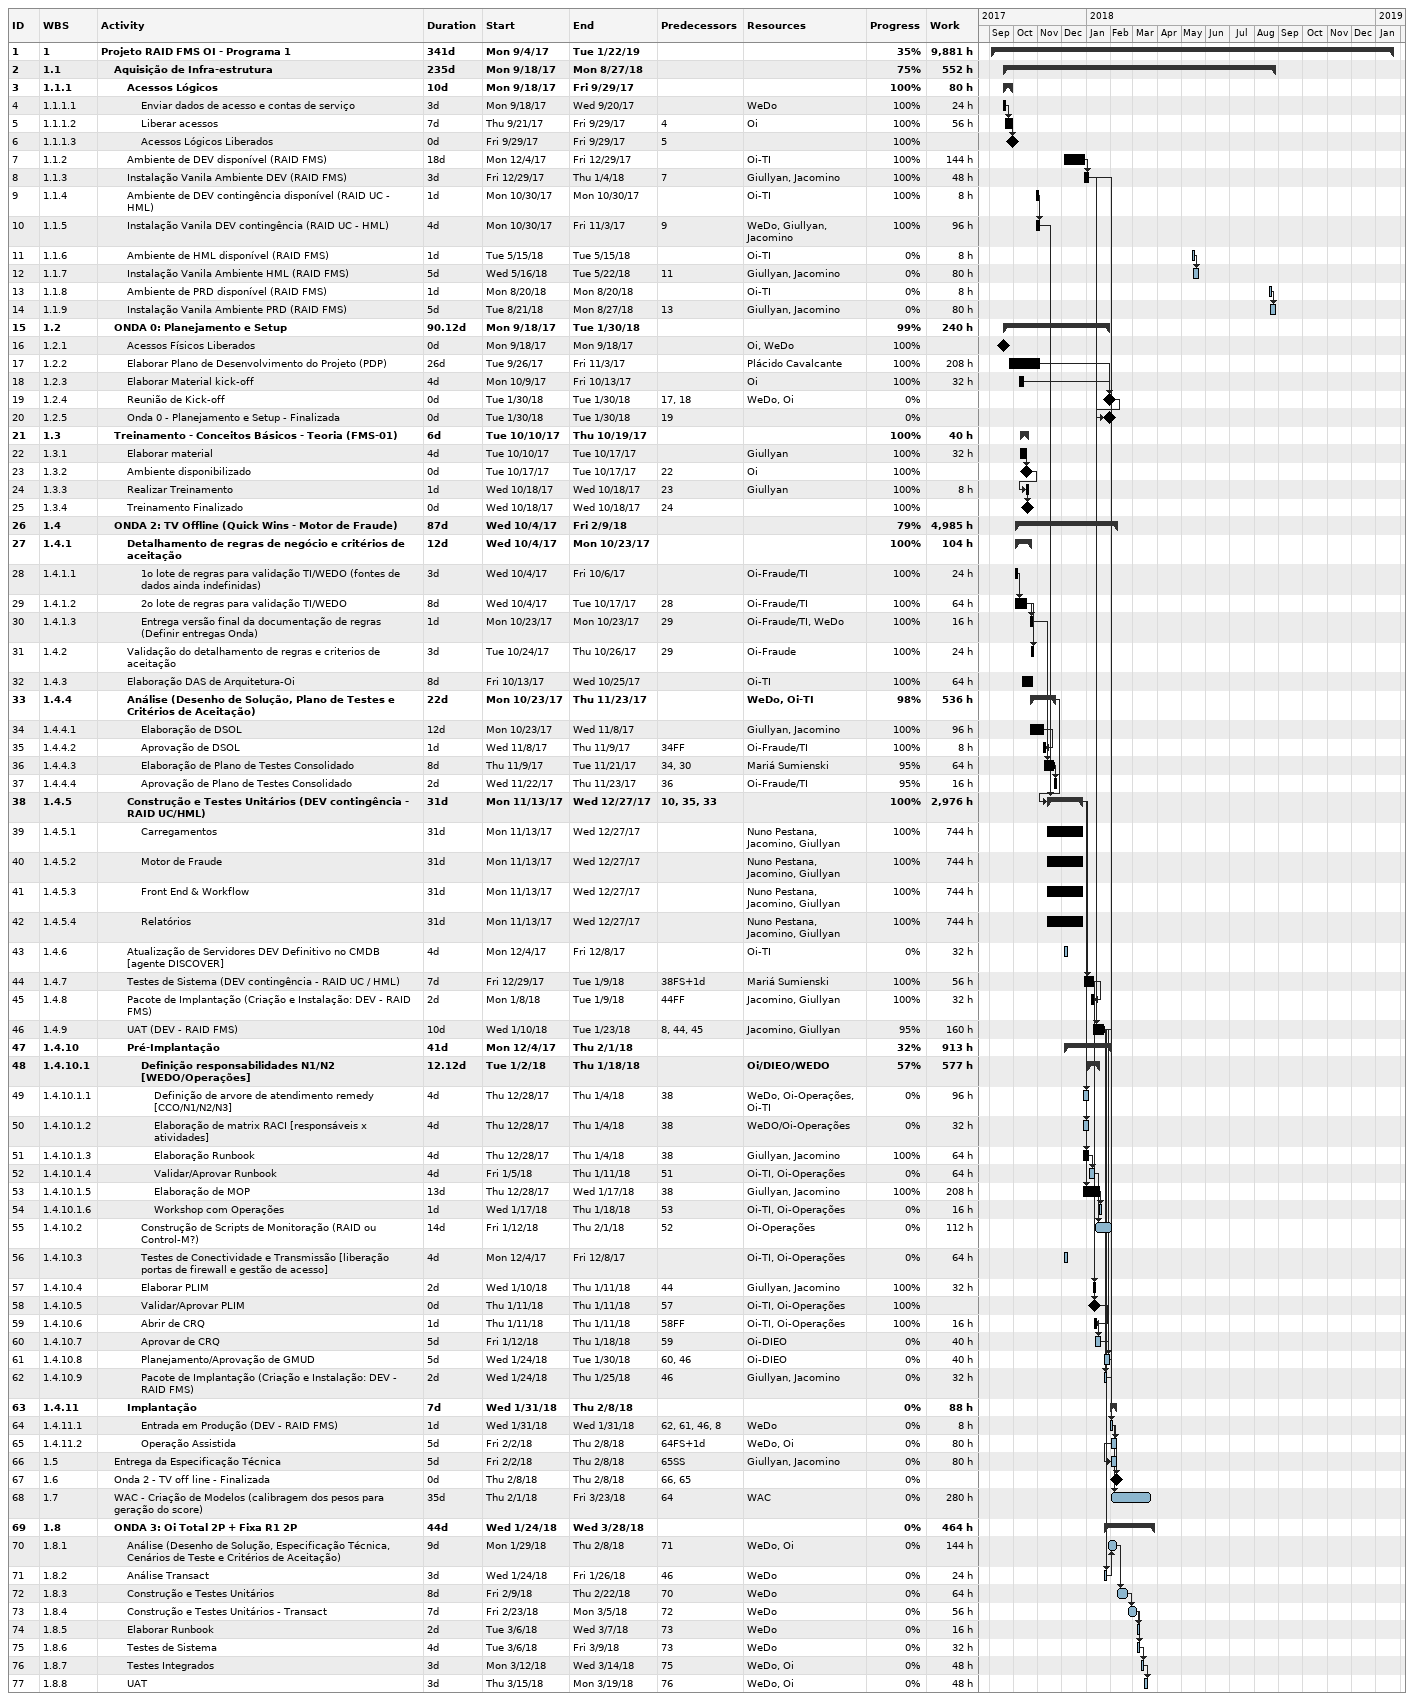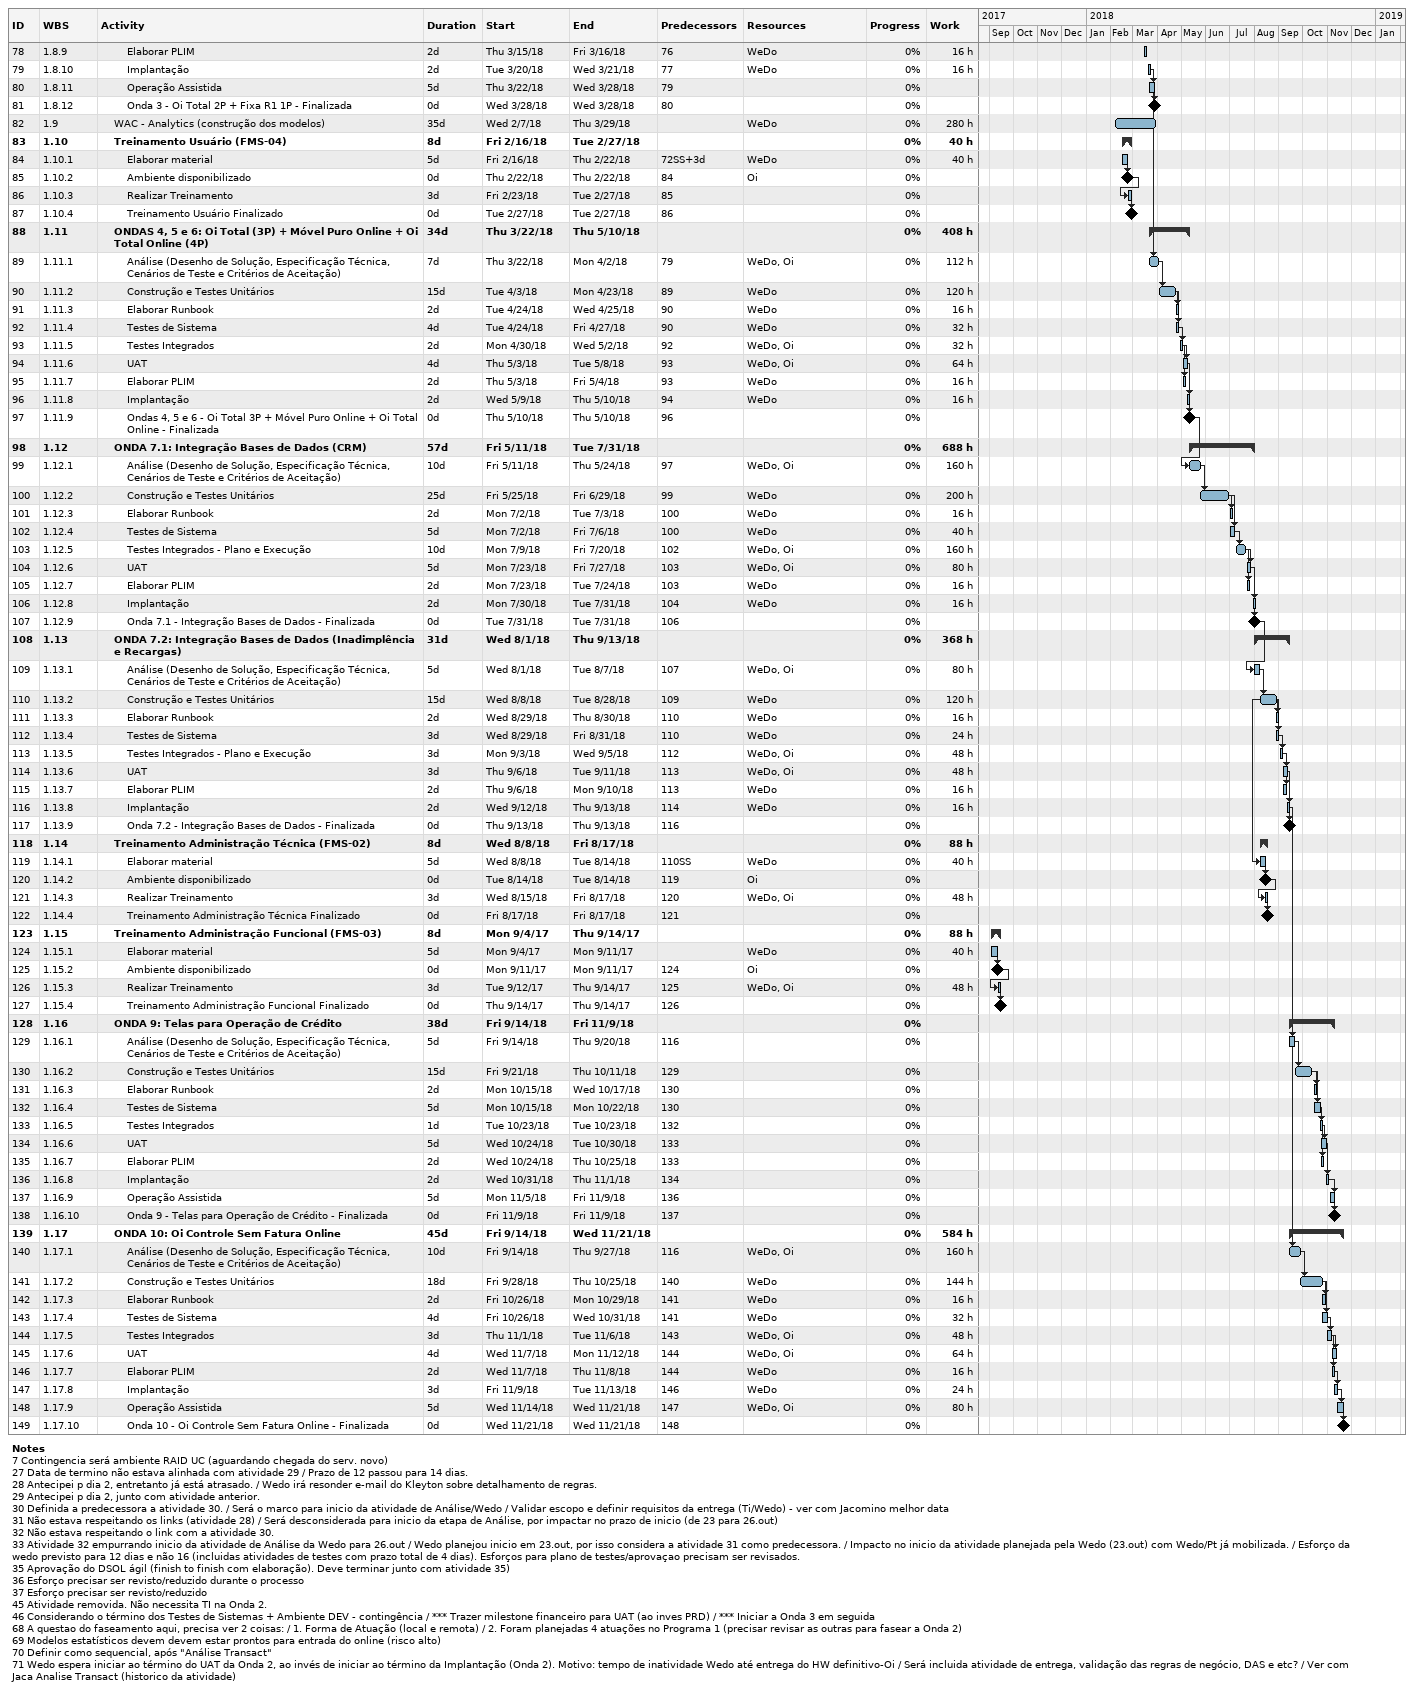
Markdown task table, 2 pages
| ID | WBS | Task | Duration | Start | Finish | Predecessors | Resources | % complete | Work (h) |
|---|---|---|---|---|---|---|---|---|---|
| 1 | 1 | **Projeto RAID FMS OI - Programa 1** | 341d | 2017-09-04 | 2019-01-22 |  |  | 35 | 9881 |
| 2 | 1.1 | **Aquisição de Infra-estrutura** | 235d | 2017-09-18 | 2018-08-27 |  |  | 75 | 552 |
| 3 | 1.1.1 | **Acessos Lógicos** | 10d | 2017-09-18 | 2017-09-29 |  |  | 100 | 80 |
| 4 | 1.1.1.1 | Enviar dados de acesso e contas de serviço | 3d | 2017-09-18 | 2017-09-20 |  | WeDo | 100 | 24 |
| 5 | 1.1.1.2 | Liberar acessos | 7d | 2017-09-21 | 2017-09-29 | 4 | Oi | 100 | 56 |
| 6 | 1.1.1.3 | Acessos Lógicos Liberados | 0d | 2017-09-29 | 2017-09-29 | 5 |  | 100 |  |
| 7 | 1.1.2 | Ambiente de DEV disponível (RAID FMS) | 18d | 2017-12-04 | 2017-12-29 |  | Oi-TI | 100 | 144 |
| 8 | 1.1.3 | Instalação Vanila Ambiente DEV (RAID FMS) | 3d | 2017-12-29 | 2018-01-04 | 7 | Giullyan, Jacomino | 100 | 48 |
| 9 | 1.1.4 | Ambiente de DEV contingência disponível (RAID UC - HML) | 1d | 2017-10-30 | 2017-10-30 |  | Oi-TI | 100 | 8 |
| 10 | 1.1.5 | Instalação Vanila DEV contingência (RAID UC - HML) | 4d | 2017-10-30 | 2017-11-03 | 9 | WeDo, Giullyan, Jacomino | 100 | 96 |
| 11 | 1.1.6 | Ambiente de HML disponível (RAID FMS) | 1d | 2018-05-15 | 2018-05-15 |  | Oi-TI | 0 | 8 |
| 12 | 1.1.7 | Instalação Vanila Ambiente HML (RAID FMS) | 5d | 2018-05-16 | 2018-05-22 | 11 | Giullyan, Jacomino | 0 | 80 |
| 13 | 1.1.8 | Ambiente de PRD disponível (RAID FMS) | 1d | 2018-08-20 | 2018-08-20 |  | Oi-TI | 0 | 8 |
| 14 | 1.1.9 | Instalação Vanila Ambiente PRD (RAID FMS) | 5d | 2018-08-21 | 2018-08-27 | 13 | Giullyan, Jacomino | 0 | 80 |
| 15 | 1.2 | **ONDA 0: Planejamento e Setup** | 90.12d | 2017-09-18 | 2018-01-30 |  |  | 99 | 240 |
| 16 | 1.2.1 | Acessos Físicos Liberados | 0d | 2017-09-18 | 2017-09-18 |  | Oi, WeDo | 100 |  |
| 17 | 1.2.2 | Elaborar Plano de Desenvolvimento do Projeto (PDP) | 26d | 2017-09-26 | 2017-11-03 |  | Plácido Cavalcante | 100 | 208 |
| 18 | 1.2.3 | Elaborar Material kick-off | 4d | 2017-10-09 | 2017-10-13 |  | Oi | 100 | 32 |
| 19 | 1.2.4 | Reunião de Kick-off | 0d | 2018-01-30 | 2018-01-30 | 17, 18 | WeDo, Oi | 0 |  |
| 20 | 1.2.5 | Onda 0 - Planejamento e Setup - Finalizada | 0d | 2018-01-30 | 2018-01-30 | 19 |  | 0 |  |
| 21 | 1.3 | **Treinamento - Conceitos Básicos - Teoria (FMS-01)** | 6d | 2017-10-10 | 2017-10-19 |  |  | 100 | 40 |
| 22 | 1.3.1 | Elaborar material | 4d | 2017-10-10 | 2017-10-17 |  | Giullyan | 100 | 32 |
| 23 | 1.3.2 | Ambiente disponibilizado | 0d | 2017-10-17 | 2017-10-17 | 22 | Oi | 100 |  |
| 24 | 1.3.3 | Realizar Treinamento | 1d | 2017-10-18 | 2017-10-18 | 23 | Giullyan | 100 | 8 |
| 25 | 1.3.4 | Treinamento Finalizado | 0d | 2017-10-18 | 2017-10-18 | 24 |  | 100 |  |
| 26 | 1.4 | **ONDA 2: TV Offline (Quick Wins - Motor de Fraude)** | 87d | 2017-10-04 | 2018-02-09 |  |  | 79 | 4985 |
| 27 | 1.4.1 | **Detalhamento de regras de negócio e critérios de aceitação** | 12d | 2017-10-04 | 2017-10-23 |  |  | 100 | 104 |
| 28 | 1.4.1.1 | 1o lote de regras para validação TI/WEDO (fontes de dados ainda indefinidas) | 3d | 2017-10-04 | 2017-10-06 |  | Oi-Fraude/TI | 100 | 24 |
| 29 | 1.4.1.2 | 2o lote de regras para validação TI/WEDO | 8d | 2017-10-04 | 2017-10-17 | 28 | Oi-Fraude/TI | 100 | 64 |
| 30 | 1.4.1.3 | Entrega versão final da documentação de regras (Definir entregas Onda) | 1d | 2017-10-23 | 2017-10-23 | 29 | Oi-Fraude/TI, WeDo | 100 | 16 |
| 31 | 1.4.2 | Validação do detalhamento de regras e criterios de aceitação | 3d | 2017-10-24 | 2017-10-26 | 29 | Oi-Fraude | 100 | 24 |
| 32 | 1.4.3 | Elaboração DAS de Arquitetura-Oi | 8d | 2017-10-13 | 2017-10-25 |  | Oi-TI | 100 | 64 |
| 33 | 1.4.4 | **Análise (Desenho de Solução, Plano de Testes e Critérios de Aceitação)** | 22d | 2017-10-23 | 2017-11-23 |  | WeDo, Oi-TI | 98 | 536 |
| 34 | 1.4.4.1 | Elaboração de DSOL | 12d | 2017-10-23 | 2017-11-08 |  | Giullyan, Jacomino | 100 | 96 |
| 35 | 1.4.4.2 | Aprovação de DSOL | 1d | 2017-11-08 | 2017-11-09 | 34FF | Oi-Fraude/TI | 100 | 8 |
| 36 | 1.4.4.3 | Elaboração de Plano de Testes Consolidado | 8d | 2017-11-09 | 2017-11-21 | 34, 30 | Mariá Sumienski | 95 | 64 |
| 37 | 1.4.4.4 | Aprovação de Plano de Testes Consolidado | 2d | 2017-11-22 | 2017-11-23 | 36 | Oi-Fraude/TI | 95 | 16 |
| 38 | 1.4.5 | **Construção e Testes Unitários (DEV contingência - RAID UC/HML)** | 31d | 2017-11-13 | 2017-12-27 | 10, 35, 33 |  | 100 | 2976 |
| 39 | 1.4.5.1 | Carregamentos | 31d | 2017-11-13 | 2017-12-27 |  | Nuno Pestana, Jacomino, Giullyan | 100 | 744 |
| 40 | 1.4.5.2 | Motor de Fraude | 31d | 2017-11-13 | 2017-12-27 |  | Nuno Pestana, Jacomino, Giullyan | 100 | 744 |
| 41 | 1.4.5.3 | Front End & Workflow | 31d | 2017-11-13 | 2017-12-27 |  | Nuno Pestana, Jacomino, Giullyan | 100 | 744 |
| 42 | 1.4.5.4 | Relatórios | 31d | 2017-11-13 | 2017-12-27 |  | Nuno Pestana, Jacomino, Giullyan | 100 | 744 |
| 43 | 1.4.6 | Atualização de Servidores DEV Definitivo no CMDB [agente DISCOVER] | 4d | 2017-12-04 | 2017-12-08 |  | Oi-TI | 0 | 32 |
| 44 | 1.4.7 | Testes de Sistema (DEV contingência - RAID UC / HML) | 7d | 2017-12-29 | 2018-01-09 | 38FS+1d | Mariá Sumienski | 100 | 56 |
| 45 | 1.4.8 | Pacote de Implantação (Criação e Instalação: DEV - RAID FMS) | 2d | 2018-01-08 | 2018-01-09 | 44FF | Jacomino, Giullyan | 100 | 32 |
| 46 | 1.4.9 | UAT (DEV - RAID FMS) | 10d | 2018-01-10 | 2018-01-23 | 8, 44, 45 | Jacomino, Giullyan | 95 | 160 |
| 47 | 1.4.10 | **Pré-Implantação** | 41d | 2017-12-04 | 2018-02-01 |  |  | 32 | 913 |
| 48 | 1.4.10.1 | **Definição responsabilidades N1/N2 [WEDO/Operações]** | 12.12d | 2018-01-02 | 2018-01-18 |  | Oi/DIEO/WEDO | 57 | 577 |
| 49 | 1.4.10.1.1 | Definição de arvore de atendimento remedy [CCO/N1/N2/N3] | 4d | 2017-12-28 | 2018-01-04 | 38 | WeDo, Oi-Operações, Oi-TI | 0 | 96 |
| 50 | 1.4.10.1.2 | Elaboração de matrix RACI [responsáveis x atividades] | 4d | 2017-12-28 | 2018-01-04 | 38 | WeDO/Oi-Operações | 0 | 32 |
| 51 | 1.4.10.1.3 | Elaboração Runbook | 4d | 2017-12-28 | 2018-01-04 | 38 | Giullyan, Jacomino | 100 | 64 |
| 52 | 1.4.10.1.4 | Validar/Aprovar Runbook | 4d | 2018-01-05 | 2018-01-11 | 51 | Oi-TI, Oi-Operações | 0 | 64 |
| 53 | 1.4.10.1.5 | Elaboração de MOP | 13d | 2017-12-28 | 2018-01-17 | 38 | Giullyan, Jacomino | 100 | 208 |
| 54 | 1.4.10.1.6 | Workshop com Operações | 1d | 2018-01-17 | 2018-01-18 | 53 | Oi-TI, Oi-Operações | 0 | 16 |
| 55 | 1.4.10.2 | Construção de Scripts de Monitoração (RAID ou Control-M?) | 14d | 2018-01-12 | 2018-02-01 | 52 | Oi-Operações | 0 | 112 |
| 56 | 1.4.10.3 | Testes de Conectividade e Transmissão [liberação portas de firewall e gestão de acesso] | 4d | 2017-12-04 | 2017-12-08 |  | Oi-TI, Oi-Operações | 0 | 64 |
| 57 | 1.4.10.4 | Elaborar PLIM | 2d | 2018-01-10 | 2018-01-11 | 44 | Giullyan, Jacomino | 100 | 32 |
| 58 | 1.4.10.5 | Validar/Aprovar PLIM | 0d | 2018-01-11 | 2018-01-11 | 57 | Oi-TI, Oi-Operações | 100 |  |
| 59 | 1.4.10.6 | Abrir de CRQ | 1d | 2018-01-11 | 2018-01-11 | 58FF | Oi-TI, Oi-Operações | 100 | 16 |
| 60 | 1.4.10.7 | Aprovar de CRQ | 5d | 2018-01-12 | 2018-01-18 | 59 | Oi-DIEO | 0 | 40 |
| 61 | 1.4.10.8 | Planejamento/Aprovação de GMUD | 5d | 2018-01-24 | 2018-01-30 | 60, 46 | Oi-DIEO | 0 | 40 |
| 62 | 1.4.10.9 | Pacote de Implantação (Criação e Instalação: DEV - RAID FMS) | 2d | 2018-01-24 | 2018-01-25 | 46 | Giullyan, Jacomino | 0 | 32 |
| 63 | 1.4.11 | **Implantação** | 7d | 2018-01-31 | 2018-02-08 |  |  | 0 | 88 |
| 64 | 1.4.11.1 | Entrada em Produção (DEV - RAID FMS) | 1d | 2018-01-31 | 2018-01-31 | 62, 61, 46, 8 | WeDo | 0 | 8 |
| 65 | 1.4.11.2 | Operação Assistida | 5d | 2018-02-02 | 2018-02-08 | 64FS+1d | WeDo, Oi | 0 | 80 |
| 66 | 1.5 | Entrega da Especificação Técnica | 5d | 2018-02-02 | 2018-02-08 | 65SS | Giullyan, Jacomino | 0 | 80 |
| 67 | 1.6 | Onda 2 - TV off line - Finalizada | 0d | 2018-02-08 | 2018-02-08 | 66, 65 |  | 0 |  |
| 68 | 1.7 | WAC - Criação de Modelos (calibragem dos pesos para geração do score) | 35d | 2018-02-01 | 2018-03-23 | 64 | WAC | 0 | 280 |
| 69 | 1.8 | **ONDA 3: Oi Total 2P + Fixa R1 2P** | 44d | 2018-01-24 | 2018-03-28 |  |  | 0 | 464 |
| 70 | 1.8.1 | Análise (Desenho de Solução, Especificação Técnica, Cenários de Teste e Critérios de Aceitação) | 9d | 2018-01-29 | 2018-02-08 | 71 | WeDo, Oi | 0 | 144 |
| 71 | 1.8.2 | Análise Transact | 3d | 2018-01-24 | 2018-01-26 | 46 | WeDo | 0 | 24 |
| 72 | 1.8.3 | Construção e Testes Unitários | 8d | 2018-02-09 | 2018-02-22 | 70 | WeDo | 0 | 64 |
| 73 | 1.8.4 | Construção e Testes Unitários - Transact | 7d | 2018-02-23 | 2018-03-05 | 72 | WeDo | 0 | 56 |
| 74 | 1.8.5 | Elaborar Runbook | 2d | 2018-03-06 | 2018-03-07 | 73 | WeDo | 0 | 16 |
| 75 | 1.8.6 | Testes de Sistema | 4d | 2018-03-06 | 2018-03-09 | 73 | WeDo | 0 | 32 |
| 76 | 1.8.7 | Testes Integrados | 3d | 2018-03-12 | 2018-03-14 | 75 | WeDo, Oi | 0 | 48 |
| 77 | 1.8.8 | UAT | 3d | 2018-03-15 | 2018-03-19 | 76 | WeDo, Oi | 0 | 48 |
| 78 | 1.8.9 | Elaborar PLIM | 2d | 2018-03-15 | 2018-03-16 | 76 | WeDo | 0 | 16 |
| 79 | 1.8.10 | Implantação | 2d | 2018-03-20 | 2018-03-21 | 77 | WeDo | 0 | 16 |
| 80 | 1.8.11 | Operação Assistida | 5d | 2018-03-22 | 2018-03-28 | 79 |  | 0 |  |
| 81 | 1.8.12 | Onda 3 - Oi Total 2P + Fixa R1 1P - Finalizada | 0d | 2018-03-28 | 2018-03-28 | 80 |  | 0 |  |
| 82 | 1.9 | WAC - Analytics (construção dos modelos) | 35d | 2018-02-07 | 2018-03-29 |  | WeDo | 0 | 280 |
| 83 | 1.10 | **Treinamento Usuário (FMS-04)** | 8d | 2018-02-16 | 2018-02-27 |  |  | 0 | 40 |
| 84 | 1.10.1 | Elaborar material | 5d | 2018-02-16 | 2018-02-22 | 72SS+3d | WeDo | 0 | 40 |
| 85 | 1.10.2 | Ambiente disponibilizado | 0d | 2018-02-22 | 2018-02-22 | 84 | Oi | 0 |  |
| 86 | 1.10.3 | Realizar Treinamento | 3d | 2018-02-23 | 2018-02-27 | 85 |  | 0 |  |
| 87 | 1.10.4 | Treinamento Usuário Finalizado | 0d | 2018-02-27 | 2018-02-27 | 86 |  | 0 |  |
| 88 | 1.11 | **ONDAS 4, 5 e 6: Oi Total (3P) + Móvel Puro Online + Oi Total Online (4P)** | 34d | 2018-03-22 | 2018-05-10 |  |  | 0 | 408 |
| 89 | 1.11.1 | Análise (Desenho de Solução, Especificação Técnica, Cenários de Teste e Critérios de Aceitação) | 7d | 2018-03-22 | 2018-04-02 | 79 | WeDo, Oi | 0 | 112 |
| 90 | 1.11.2 | Construção e Testes Unitários | 15d | 2018-04-03 | 2018-04-23 | 89 | WeDo | 0 | 120 |
| 91 | 1.11.3 | Elaborar Runbook | 2d | 2018-04-24 | 2018-04-25 | 90 | WeDo | 0 | 16 |
| 92 | 1.11.4 | Testes de Sistema | 4d | 2018-04-24 | 2018-04-27 | 90 | WeDo | 0 | 32 |
| 93 | 1.11.5 | Testes Integrados | 2d | 2018-04-30 | 2018-05-02 | 92 | WeDo, Oi | 0 | 32 |
| 94 | 1.11.6 | UAT | 4d | 2018-05-03 | 2018-05-08 | 93 | WeDo, Oi | 0 | 64 |
| 95 | 1.11.7 | Elaborar PLIM | 2d | 2018-05-03 | 2018-05-04 | 93 | WeDo | 0 | 16 |
| 96 | 1.11.8 | Implantação | 2d | 2018-05-09 | 2018-05-10 | 94 | WeDo | 0 | 16 |
| 97 | 1.11.9 | Ondas 4, 5 e 6 - Oi Total 3P + Móvel Puro Online + Oi Total Online - Finalizada | 0d | 2018-05-10 | 2018-05-10 | 96 |  | 0 |  |
| 98 | 1.12 | **ONDA 7.1: Integração Bases de Dados (CRM)** | 57d | 2018-05-11 | 2018-07-31 |  |  | 0 | 688 |
| 99 | 1.12.1 | Análise (Desenho de Solução, Especificação Técnica, Cenários de Teste e Critérios de Aceitação) | 10d | 2018-05-11 | 2018-05-24 | 97 | WeDo, Oi | 0 | 160 |
| 100 | 1.12.2 | Construção e Testes Unitários | 25d | 2018-05-25 | 2018-06-29 | 99 | WeDo | 0 | 200 |
| 101 | 1.12.3 | Elaborar Runbook | 2d | 2018-07-02 | 2018-07-03 | 100 | WeDo | 0 | 16 |
| 102 | 1.12.4 | Testes de Sistema | 5d | 2018-07-02 | 2018-07-06 | 100 | WeDo | 0 | 40 |
| 103 | 1.12.5 | Testes Integrados - Plano e Execução | 10d | 2018-07-09 | 2018-07-20 | 102 | WeDo, Oi | 0 | 160 |
| 104 | 1.12.6 | UAT | 5d | 2018-07-23 | 2018-07-27 | 103 | WeDo, Oi | 0 | 80 |
| 105 | 1.12.7 | Elaborar PLIM | 2d | 2018-07-23 | 2018-07-24 | 103 | WeDo | 0 | 16 |
| 106 | 1.12.8 | Implantação | 2d | 2018-07-30 | 2018-07-31 | 104 | WeDo | 0 | 16 |
| 107 | 1.12.9 | Onda 7.1 - Integração Bases de Dados - Finalizada | 0d | 2018-07-31 | 2018-07-31 | 106 |  | 0 |  |
| 108 | 1.13 | **ONDA 7.2: Integração Bases de Dados (Inadimplência e Recargas)** | 31d | 2018-08-01 | 2018-09-13 |  |  | 0 | 368 |
| 109 | 1.13.1 | Análise (Desenho de Solução, Especificação Técnica, Cenários de Teste e Critérios de Aceitação) | 5d | 2018-08-01 | 2018-08-07 | 107 | WeDo, Oi | 0 | 80 |
| 110 | 1.13.2 | Construção e Testes Unitários | 15d | 2018-08-08 | 2018-08-28 | 109 | WeDo | 0 | 120 |
| 111 | 1.13.3 | Elaborar Runbook | 2d | 2018-08-29 | 2018-08-30 | 110 | WeDo | 0 | 16 |
| 112 | 1.13.4 | Testes de Sistema | 3d | 2018-08-29 | 2018-08-31 | 110 | WeDo | 0 | 24 |
| 113 | 1.13.5 | Testes Integrados - Plano e Execução | 3d | 2018-09-03 | 2018-09-05 | 112 | WeDo, Oi | 0 | 48 |
| 114 | 1.13.6 | UAT | 3d | 2018-09-06 | 2018-09-11 | 113 | WeDo, Oi | 0 | 48 |
| 115 | 1.13.7 | Elaborar PLIM | 2d | 2018-09-06 | 2018-09-10 | 113 | WeDo | 0 | 16 |
| 116 | 1.13.8 | Implantação | 2d | 2018-09-12 | 2018-09-13 | 114 | WeDo | 0 | 16 |
| 117 | 1.13.9 | Onda 7.2 - Integração Bases de Dados - Finalizada | 0d | 2018-09-13 | 2018-09-13 | 116 |  | 0 |  |
| 118 | 1.14 | **Treinamento Administração Técnica (FMS-02)** | 8d | 2018-08-08 | 2018-08-17 |  |  | 0 | 88 |
| 119 | 1.14.1 | Elaborar material | 5d | 2018-08-08 | 2018-08-14 | 110SS | WeDo | 0 | 40 |
| 120 | 1.14.2 | Ambiente disponibilizado | 0d | 2018-08-14 | 2018-08-14 | 119 | Oi | 0 |  |
| 121 | 1.14.3 | Realizar Treinamento | 3d | 2018-08-15 | 2018-08-17 | 120 | WeDo, Oi | 0 | 48 |
| 122 | 1.14.4 | Treinamento Administração Técnica Finalizado | 0d | 2018-08-17 | 2018-08-17 | 121 |  | 0 |  |
| 123 | 1.15 | **Treinamento Administração Funcional (FMS-03)** | 8d | 2017-09-04 | 2017-09-14 |  |  | 0 | 88 |
| 124 | 1.15.1 | Elaborar material | 5d | 2017-09-04 | 2017-09-11 |  | WeDo | 0 | 40 |
| 125 | 1.15.2 | Ambiente disponibilizado | 0d | 2017-09-11 | 2017-09-11 | 124 | Oi | 0 |  |
| 126 | 1.15.3 | Realizar Treinamento | 3d | 2017-09-12 | 2017-09-14 | 125 | WeDo, Oi | 0 | 48 |
| 127 | 1.15.4 | Treinamento Administração Funcional Finalizado | 0d | 2017-09-14 | 2017-09-14 | 126 |  | 0 |  |
| 128 | 1.16 | **ONDA 9: Telas para Operação de Crédito** | 38d | 2018-09-14 | 2018-11-09 |  |  | 0 |  |
| 129 | 1.16.1 | Análise (Desenho de Solução, Especificação Técnica, Cenários de Teste e Critérios de Aceitação) | 5d | 2018-09-14 | 2018-09-20 | 116 |  | 0 |  |
| 130 | 1.16.2 | Construção e Testes Unitários | 15d | 2018-09-21 | 2018-10-11 | 129 |  | 0 |  |
| 131 | 1.16.3 | Elaborar Runbook | 2d | 2018-10-15 | 2018-10-17 | 130 |  | 0 |  |
| 132 | 1.16.4 | Testes de Sistema | 5d | 2018-10-15 | 2018-10-22 | 130 |  | 0 |  |
| 133 | 1.16.5 | Testes Integrados | 1d | 2018-10-23 | 2018-10-23 | 132 |  | 0 |  |
| 134 | 1.16.6 | UAT | 5d | 2018-10-24 | 2018-10-30 | 133 |  | 0 |  |
| 135 | 1.16.7 | Elaborar PLIM | 2d | 2018-10-24 | 2018-10-25 | 133 |  | 0 |  |
| 136 | 1.16.8 | Implantação | 2d | 2018-10-31 | 2018-11-01 | 134 |  | 0 |  |
| 137 | 1.16.9 | Operação Assistida | 5d | 2018-11-05 | 2018-11-09 | 136 |  | 0 |  |
| 138 | 1.16.10 | Onda 9 - Telas para Operação de Crédito - Finalizada | 0d | 2018-11-09 | 2018-11-09 | 137 |  | 0 |  |
| 139 | 1.17 | **ONDA 10: Oi Controle Sem Fatura Online** | 45d | 2018-09-14 | 2018-11-21 |  |  | 0 | 584 |
| 140 | 1.17.1 | Análise (Desenho de Solução, Especificação Técnica, Cenários de Teste e Critérios de Aceitação) | 10d | 2018-09-14 | 2018-09-27 | 116 | WeDo, Oi | 0 | 160 |
| 141 | 1.17.2 | Construção e Testes Unitários | 18d | 2018-09-28 | 2018-10-25 | 140 | WeDo | 0 | 144 |
| 142 | 1.17.3 | Elaborar Runbook | 2d | 2018-10-26 | 2018-10-29 | 141 | WeDo | 0 | 16 |
| 143 | 1.17.4 | Testes de Sistema | 4d | 2018-10-26 | 2018-10-31 | 141 | WeDo | 0 | 32 |
| 144 | 1.17.5 | Testes Integrados | 3d | 2018-11-01 | 2018-11-06 | 143 | WeDo, Oi | 0 | 48 |
| 145 | 1.17.6 | UAT | 4d | 2018-11-07 | 2018-11-12 | 144 | WeDo, Oi | 0 | 64 |
| 146 | 1.17.7 | Elaborar PLIM | 2d | 2018-11-07 | 2018-11-08 | 144 | WeDo | 0 | 16 |
| 147 | 1.17.8 | Implantação | 3d | 2018-11-09 | 2018-11-13 | 146 | WeDo | 0 | 24 |
| 148 | 1.17.9 | Operação Assistida | 5d | 2018-11-14 | 2018-11-21 | 147 | WeDo, Oi | 0 | 80 |
| 149 | 1.17.10 | Onda 10 - Oi Controle Sem Fatura Online - Finalizada | 0d | 2018-11-21 | 2018-11-21 | 148 |  | 0 |  |

Notes
- 7: Contingencia será ambiente RAID UC (aguardando chegada do serv. novo)
- 27: Data de termino não estava alinhada com atividade 29 / Prazo de 12 passou para 14 dias.
- 28: Antecipei p dia 2, entretanto já está atrasado. / Wedo irá resonder e-mail do Kleyton sobre detalhamento de regras.
- 29: Antecipei p dia 2, junto com atividade anterior.
- 30: Definida a predecessora a atividade 30. / Será o marco para inicio da atividade de Análise/Wedo / Validar escopo e definir requisitos da entrega (Ti/Wedo) - ver com Jacomino melhor data
- 31: Não estava respeitando os links (atividade 28) / Será desconsiderada para inicio da etapa de Análise, por impactar no prazo de inicio (de 23 para 26.out)
- 32: Não estava respeitando o link com a atividade 30.
- 33: Atividade 32 empurrando inicio da atividade de Análise da Wedo para 26.out / Wedo planejou inicio em 23.out, por isso considera a atividade 31 como predecessora. / Impacto no inicio da atividade planejada pela Wedo (23.out) com Wedo/Pt já mobilizada. / Esforço da wedo previsto para 12 dias e não 16 (incluidas atividades de testes com prazo total de 4 dias). Esforços para plano de testes/aprovaçao precisam ser revisados.
- 35: Aprovação do DSOL ágil (finish to finish com elaboração). Deve terminar junto com atividade 35)
- 36: Esforço precisar ser revisto/reduzido durante o processo
- 37: Esforço precisar ser revisto/reduzido
- 45: Atividade removida. Não necessita TI na Onda 2.
- 46: Considerando o término dos Testes de Sistemas + Ambiente DEV - contingência / *** Trazer milestone financeiro para UAT (ao inves PRD) / *** Iniciar a Onda 3 em seguida
- 68: A questao do faseamento aqui, precisa ver 2 coisas: / 1. Forma de Atuação (local e remota) / 2. Foram planejadas 4 atuações no Programa 1 (precisar revisar as outras para fasear a Onda 2)
- 69: Modelos estatísticos devem devem estar prontos para entrada do online (risco alto)
- 70: Definir como sequencial, após "Análise Transact"
- 71: Wedo espera iniciar ao término do UAT da Onda 2, ao invés de iniciar ao término da Implantação (Onda 2). Motivo: tempo de inatividade Wedo até entrega do HW definitivo-Oi / Será incluida atividade de entrega, validação das regras de negócio, DAS e etc? / Ver com Jaca Analise Transact (historico da atividade)
